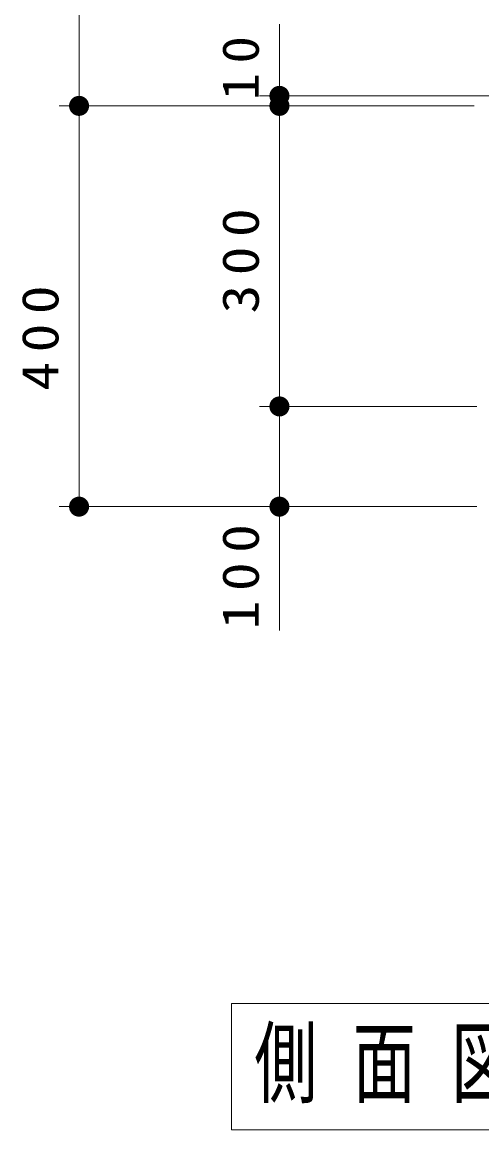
# Model space of a CAD drawing. Units: millimetres on the paper, scale 1:20. Extents: x -365 to 12, y -38 to 257.
# Drawn here: x -134.7 to -111.8, y 55.5 to 110.7 of the extents above; entities that cross this region are included whole.
import ezdxf

# ---------------------------------------------------------------- set-up
doc = ezdxf.new("R2010")
doc.units = ezdxf.units.MM
doc.layers.add('LY_1', color=7, linetype='Continuous', lineweight=25)
doc.styles.add('ＭＳ ゴシック', font='')
doc.styles.get('ＭＳ ゴシック').set_extended_font_data('MS Gothic')

# ---------------------------------------------------------------- blocks, each defined once
blk = doc.blocks.new('filled_dot')
at = {"color": 0, "linetype": 'Continuous', "lineweight": -2, "const_width": 1.25}
blk.add_lwpolyline([(-0.625, 0, 1), (0.625, 0, 1)], format="xyb", close=True, dxfattribs=at)

msp = doc.modelspace()

# ---------------------------------------------------------------- linework, layer by layer
at = {"layer": 'LY_1', "lineweight": 13}
for p, q in [((-131.898, 106.56), (-131.898, 126.66)), ((-121.898, 106.56), (-121.898, 110.641)), ((-109.048, 107.06), (-122.898, 107.06)), ((-112.173, 106.56), (-132.898, 106.56)), ((-131.898, 86.56), (-131.898, 106.56)), ((-121.898, 91.56), (-121.898, 106.56)), ((-112.048, 91.56), (-122.898, 91.56)), ((-121.898, 80.385), (-121.898, 91.56)), ((-112.048, 86.56), (-132.898, 86.56)), ((-77.798, 61.76), (-124.298, 61.76)), ((-124.298, 61.76), (-124.298, 55.46)), ((-124.298, 55.46), (-77.798, 55.46))]:
    msp.add_line(p, q, dxfattribs=at)

# ---------------------------------------------------------------- block references
at = {"layer": 'LY_1', "lineweight": 13, "xscale": 0.4, "yscale": 0.4}
for p, rotation in [((-121.898, 107.06), 270), ((-131.898, 106.56), 270), ((-131.898, 106.56), 90), ((-121.898, 106.56), 270), ((-121.898, 106.56), 90), ((-121.898, 91.56), 90), ((-121.898, 91.56), 270), ((-131.898, 86.56), 90), ((-121.898, 86.56), 90)]:
    msp.add_blockref('filled_dot', p, dxfattribs=dict(at, rotation=rotation))

# ---------------------------------------------------------------- texts
at = {"layer": 'LY_1', "char_height": 1.833, "attachment_point": 8, "rotation": 90, "style": 'ＭＳ ゴシック'}
for s, insert in [('\\T1.34;\\W1.1;10', (-122.898, 108.672)), ('\\T1.33;\\W1.15;300', (-122.898, 99.06)), ('\\T1.33;\\W1.15;400', (-132.898, 95.213)), ('\\T1.33;\\W1.15;100', (-122.898, 83.301))]:
    msp.add_mtext(s, dxfattribs=dict(at, insert=insert))
at = {"layer": 'LY_1', "insert": (-101.048, 58.61), "char_height": 3.299, "attachment_point": 5, "style": 'ＭＳ ゴシック'}
msp.add_mtext('\\T1.56;\\W0.7;側面図\u3000Ｓ＝１／20', dxfattribs=at)

doc.saveas('drawing.dxf')
